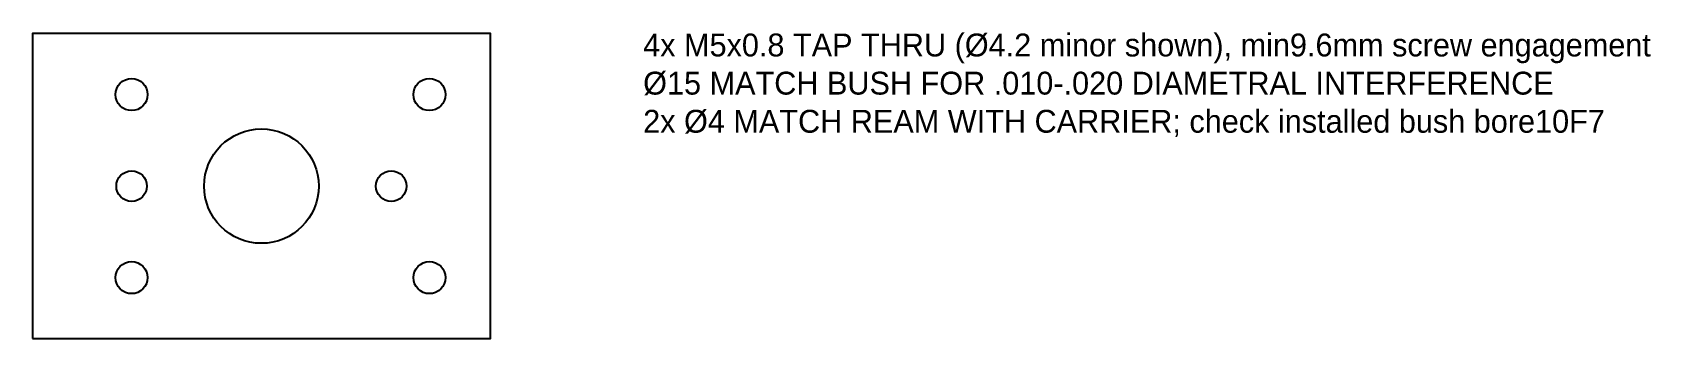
# Model space of a CAD drawing. Header units: millimetres. Extents: x 0 to 212, y 0 to 40.
import ezdxf

# ---------------------------------------------------------------- set-up
doc = ezdxf.new("R2010")
doc.units = ezdxf.units.MM
for name, color, linetype in [('CUT_HOLES', 7, 'Continuous'), ('CUT_OUTER', 7, 'Continuous'), ('MACHINING_NOTES', 7, 'Continuous')]:
    doc.layers.add(name, color=color, linetype=linetype)

msp = doc.modelspace()

# ---------------------------------------------------------------- linework, layer by layer
at = {"layer": 'CUT_HOLES'}
for centre, radius in [((13, 32), 2.1), ((52, 32), 2.1), ((30, 20), 7.5), ((13, 20), 2), ((47, 20), 2), ((13, 8), 2.1), ((52, 8), 2.1)]:
    msp.add_circle(centre, radius, dxfattribs=at)
at = {"layer": 'CUT_OUTER'}
msp.add_lwpolyline([(0, 0), (60, 0), (60, 40), (0, 40)], close=True, dxfattribs=at)

# ---------------------------------------------------------------- texts
at = {"layer": 'MACHINING_NOTES', "insert": (80, 40), "char_height": 3, "width": 150, "attachment_point": 1}
msp.add_mtext('4x M5x0.8 TAP THRU (Ø4.2 minor shown), min9.6mm screw engagement\\PØ15 MATCH BUSH FOR .010-.020 DIAMETRAL INTERFERENCE\\P2x Ø4 MATCH REAM WITH CARRIER; check installed bush bore10F7', dxfattribs=at)

doc.saveas('drawing.dxf')
